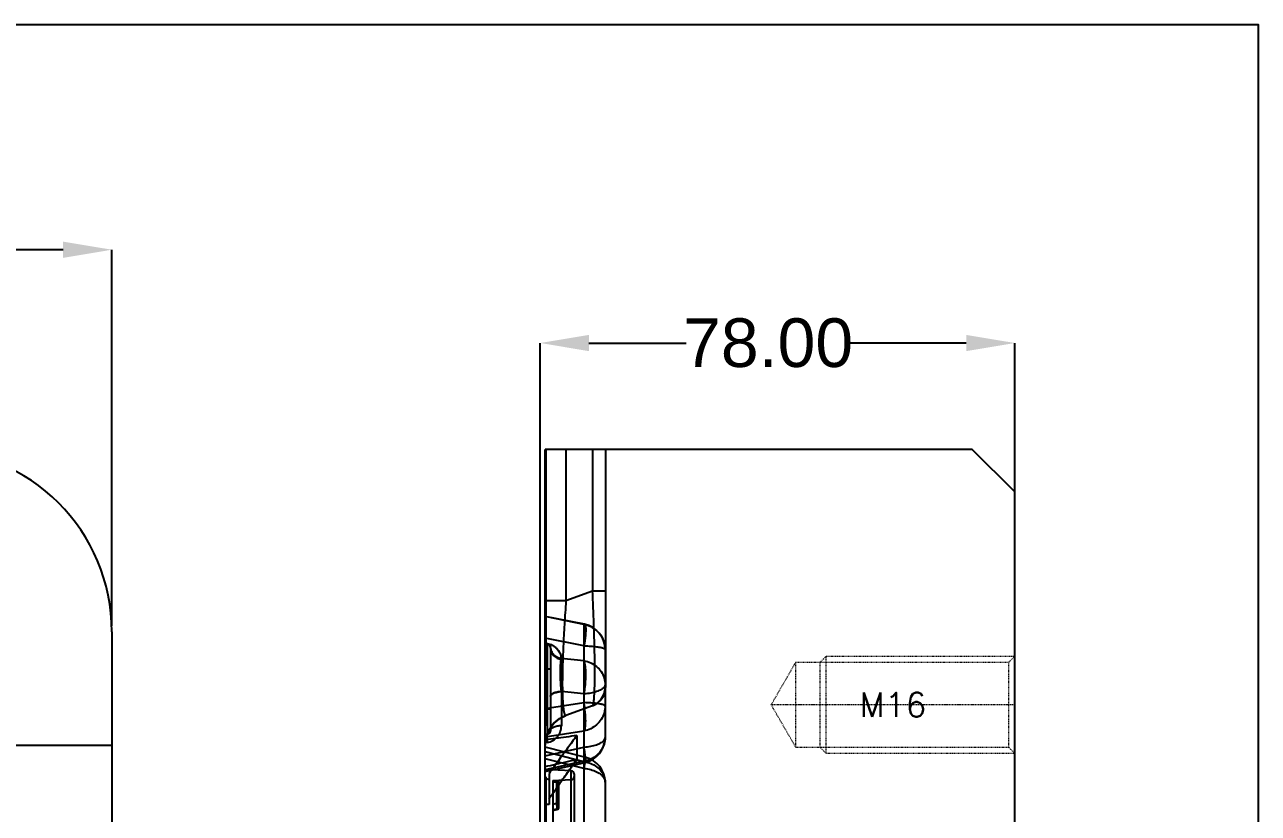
# Model space of a CAD drawing. Header units: millimetres. Extents: x 2588 to 3182, y 1243 to 1719.
# Drawn here: x 2979.1 to 3181.8, y 1589.4 to 1719 of the extents above; entities that cross this region are included whole.
import ezdxf
from ezdxf.enums import TextEntityAlignment as Align

# ---------------------------------------------------------------- set-up
doc = ezdxf.new("R2010")
doc.units = ezdxf.units.MM
doc.linetypes.add('CENTER', pattern=[0.6, 0.375, -0.075, 0.075, -0.075])
doc.linetypes.add('HIDDEN', pattern=[0.2, 0.1, -0.1])
doc.layers.add('screw', color=33, linetype='Continuous', lineweight=13)
doc.styles.get("Standard").update_dxf_attribs({"font": 'arial.ttf'})
doc.styles.add('TXT', font='txt.shx', dxfattribs={"bigfont": 'gbcbig.shx'})
doc.dimstyles.get("Standard").update_dxf_attribs({"dimtxt": 0.18, "dimasz": 0.18, "dimexe": 0.18, "dimexo": 0.0625, "dimgap": 0.09, "dimtad": 0, "dimtih": 1, "dimtoh": 1, "dimzin": 0, "dimdsep": 46, "dimtxsty": 'Standard', "dimcen": 0.09, "dimadec": 0, "dimazin": 0, "dimtfac": 1, "dimtofl": 0, "dimtmove": 0, "dimatfit": 3, "dimfxl": 0, "dimtolj": 1, "dimtzin": 0, "dimarcsym": 0})

# ---------------------------------------------------------------- blocks, each defined once
blk = doc.blocks.new('*D48')
at = {"color": 4, "lineweight": -2, "transparency": 16777216}
for p, q in [((3063.8, 1492.05), (3063.8, 1666.7)), ((3071.8, 1666.7), (3087.79, 1666.7)), ((3133.8, 1666.7), (3114.7, 1666.7)), ((3141.8, 1501.77), (3141.8, 1666.7))]:
    blk.add_line(p, q, dxfattribs=at)
at = {"color": 4, "transparency": 16777216}
for points in [[(3071.8, 1668.03), (3071.8, 1665.36), (3063.8, 1666.7)], [(3133.8, 1668.03), (3133.8, 1665.36), (3141.8, 1666.7)]]:
    blk.add_solid(points, dxfattribs=at)
at = {"layer": 'Defpoints', "color": 0, "transparency": 16777216}
for p in [(3063.8, 1666.7), (3141.8, 1501.77), (3063.8, 1492.05)]:
    blk.add_point(p, dxfattribs=at)
at = {"color": 6, "transparency": 16777216, "insert": (3101.24, 1666.7), "char_height": 8, "attachment_point": 5}
blk.add_mtext('\\A1;78.00', dxfattribs=at)
blk = doc.blocks.new('*D37')
at = {"color": 4, "lineweight": -2, "transparency": 16777216}
for p, q in [((2673.38, 1620.21), (2673.38, 1682.04)), ((2681.38, 1682.04), (2760.4, 1682.04)), ((2985.38, 1682.04), (2793.58, 1682.04)), ((2993.38, 1620.21), (2993.38, 1682.04))]:
    blk.add_line(p, q, dxfattribs=at)
at = {"color": 4, "transparency": 16777216}
for points in [[(2681.38, 1683.37), (2681.38, 1680.7), (2673.38, 1682.04)], [(2985.38, 1683.37), (2985.38, 1680.7), (2993.38, 1682.04)]]:
    blk.add_solid(points, dxfattribs=at)
at = {"layer": 'Defpoints', "color": 0, "transparency": 16777216}
for p in [(2673.38, 1682.04), (2673.38, 1620.21), (2993.38, 1620.21)]:
    blk.add_point(p, dxfattribs=at)
at = {"color": 6, "transparency": 16777216, "insert": (2776.99, 1682.04), "char_height": 8, "attachment_point": 5}
blk.add_mtext('\\A1;320.00', dxfattribs=at)

msp = doc.modelspace()

# ---------------------------------------------------------------- linework, layer by layer
at = {"color": 6, "linetype": 'Continuous'}
for p, q in [((3064.6, 1329.21), (3064.6, 1649.21)), ((3134.795, 1649.21), (3064.6, 1649.21)), ((3064.72, 1649.21), (3064.72, 1603.773)), ((3068.021, 1649.21), (3068.021, 1624.299)), ((3072.389, 1649.21), (3072.389, 1625.889)), ((3074.495, 1649.21), (3074.495, 1610.065)), ((3141.795, 1642.21), (3134.795, 1649.21)), ((3141.795, 1336.21), (3141.795, 1642.21)), ((3068.021, 1624.299), (3064.6, 1624.299)), ((3072.389, 1625.889), (3068.021, 1624.299)), ((3074.495, 1625.889), (3072.389, 1625.889)), ((3070.979, 1620.42), (3064.6, 1621.709)), ((3071.09, 1620.449), (3064.61, 1621.752)), ((3070.979, 1620.42), (3070.979, 1597.926)), ((2993.383, 1619.21), (2993.383, 1359.21)), ((3070.979, 1616.898), (3064.6, 1618.181)), ((3064.954, 1617.28), (3064.6, 1617.342)), ((3064.6, 1617.342), (3064.954, 1617.28)), ((3064.954, 1617.184), (3064.6, 1617.246)), ((3065.422, 1616.774), (3065.345, 1616.932)), ((3065.393, 1616.848), (3065.399, 1616.835)), ((3065.45, 1616.593), (3065.422, 1616.774)), ((3065.444, 1616.674), (3065.447, 1616.652)), ((3065.447, 1616.652), (3065.45, 1616.593)), ((3065.45, 1616.593), (3065.45, 1602.952)), ((3074.45, 1616.334), (3074.45, 1601.824)), ((3064.72, 1615.773), (3064.6, 1615.773)), ((3070.979, 1614.454), (3067.254, 1614.832)), ((3064.954, 1613.047), (3064.72, 1613.089)), ((3064.954, 1613.047), (3064.954, 1606.498)), ((3065.45, 1613.047), (3064.954, 1613.047)), ((3064.72, 1607.973), (3064.6, 1607.973)), ((3067.268, 1609.384), (3067.268, 1603.77)), ((3070.979, 1609), (3067.268, 1609.384)), ((3064.6, 1606.615), (3070.979, 1607.56)), ((3064.954, 1606.498), (3064.72, 1606.456)), ((3065.45, 1606.498), (3064.954, 1606.498)), ((3072.389, 1607.058), (3068.021, 1605.468)), ((3064.72, 1603.773), (3064.6, 1603.773)), ((3064.6, 1601.959), (3070.979, 1602.91)), ((3064.954, 1602.361), (3064.6, 1602.299)), ((3069.794, 1602.148), (3069.794, 1598.224)), ((2968.472, 1600.581), (2993.383, 1600.581)), ((3064.954, 1601.012), (3064.6, 1600.95)), ((3064.6, 1598.839), (3070.979, 1600.263)), ((3071.281, 1598.554), (3064.61, 1600.221)), ((3064.59, 1596.257), (3071.151, 1597.722)), ((3070.979, 1597.839), (3064.6, 1599.455)), ((3070.979, 1596.754), (3064.6, 1598.348)), ((3070.979, 1597.926), (3064.6, 1596.515)), ((3070.979, 1597.839), (3070.979, 1583.599)), ((3068.893, 1596.347), (3064.6, 1596.572)), ((3065.25, 1595.932), (3065.25, 1590.8)), ((3068.893, 1520.113), (3068.893, 1596.347)), ((3069.367, 1595.848), (3069.367, 1520.241)), ((3064.72, 1595.374), (3064.6, 1595.374)), ((3064.72, 1595.374), (3064.72, 1572.741)), ((3065.855, 1594.741), (3068.893, 1594.9)), ((3065.855, 1594.741), (3065.855, 1415.981)), ((3066.529, 1590.957), (3066.529, 1594.675)), ((3066.86, 1590.367), (3066.86, 1594.674)), ((3074.45, 1594.482), (3074.45, 1574.39)), ((3064.72, 1591.174), (3064.6, 1591.174)), ((3065.855, 1590.912), (3066.529, 1591.025)), ((3066.529, 1590.957), (3065.855, 1590.829)), ((3066.529, 1590.041), (3065.855, 1589.929)), ((3065.867, 1589.847), (3066.541, 1589.974)), ((3066.86, 1591.025), (3066.529, 1591.025)), ((3066.529, 1590.957), (3066.86, 1590.957)), ((3066.529, 1590.041), (3066.529, 1589.974))]:
    msp.add_line(p, q, dxfattribs=at)
msp.add_lwpolyline([(2588.475, 1719.049), (3181.81, 1719.049), (3181.81, 1243.4), (2588.475, 1243.4)], close=True)
for points in [[(3065.345, 1616.932), (3065.232, 1617.055), (3065.098, 1617.139), (3064.954, 1617.184)], [(3064.954, 1617.184), (3065.021, 1617.168), (3065.061, 1617.154), (3065.089, 1617.143), (3065.114, 1617.131), (3065.138, 1617.119), (3065.158, 1617.108)], [(3065.022, 1617.168), (3065.068, 1617.152), (3065.098, 1617.139), (3065.12, 1617.128), (3065.139, 1617.118)], [(3065.176, 1617.097), (3065.192, 1617.086), (3065.207, 1617.075), (3065.222, 1617.063), (3065.236, 1617.052), (3065.249, 1617.041), (3065.261, 1617.03)], [(3065.194, 1617.084), (3065.211, 1617.072), (3065.228, 1617.058), (3065.244, 1617.045), (3065.259, 1617.032), (3065.273, 1617.019)], [(3065.273, 1617.019), (3065.283, 1617.008), (3065.294, 1616.997), (3065.303, 1616.986), (3065.313, 1616.975), (3065.322, 1616.963), (3065.331, 1616.952), (3065.34, 1616.94), (3065.348, 1616.927), (3065.357, 1616.913), (3065.365, 1616.9)], [(3065.298, 1616.992), (3065.309, 1616.979), (3065.321, 1616.965)], [(3065.332, 1616.95), (3065.343, 1616.935), (3065.353, 1616.919), (3065.364, 1616.903), (3065.373, 1616.887)], [(3065.373, 1616.887), (3065.38, 1616.874), (3065.387, 1616.861)], [(3065.382, 1616.87), (3065.39, 1616.854), (3065.398, 1616.838), (3065.405, 1616.822)], [(3065.405, 1616.822), (3065.41, 1616.808), (3065.415, 1616.794), (3065.42, 1616.781), (3065.425, 1616.766), (3065.429, 1616.752)], [(3065.411, 1616.805), (3065.418, 1616.789), (3065.423, 1616.771), (3065.428, 1616.754), (3065.433, 1616.735), (3065.437, 1616.716), (3065.441, 1616.696)], [(3065.433, 1616.737), (3065.436, 1616.721), (3065.44, 1616.705), (3065.442, 1616.688), (3065.445, 1616.67)], [(3072.389, 1607.058), (3073.157, 1607.462), (3073.83, 1608.112), (3074.312, 1608.998), (3074.495, 1610.065)], [(3064.6, 1600.581), (3064.777, 1601.927), (3065.277, 1603.146), (3066.03, 1604.162), (3066.965, 1604.941), (3068.021, 1605.468)], [(3065.45, 1602.952), (3065.437, 1602.832), (3065.397, 1602.709), (3065.317, 1602.578), (3065.167, 1602.444), (3064.953, 1602.361)], [(3064.954, 1602.361), (3065.094, 1602.404), (3065.227, 1602.486), (3065.341, 1602.608), (3065.421, 1602.767), (3065.45, 1602.952)], [(3065.45, 1602.952), (3065.436, 1602.823), (3065.392, 1602.697), (3065.307, 1602.566), (3065.163, 1602.441)], [(3066.531, 1589.972), (3066.699, 1590.046), (3066.818, 1590.187), (3066.86, 1590.366)]]:
    msp.add_lwpolyline(points, dxfattribs=at)
for centre, radius, start, end in [((2963.383, 1619.21), 30, 0, 90), ((3070.25, 1616.334), 4.2, 0, 78.56671), ((3064.85, 1616.593), 0.6, 0, 80), ((3071.295, 1610.065), 3.2, 290, 0), ((3049.558, 1603.95), 21.723, 8.05729, 9.56401), ((3069.8, 1600.581), 5.2, 110, 180), ((3064.85, 1602.952), 0.6, 280, 0), ((3070.25, 1601.824), 4.2, 282.54116, 0), ((3070.25, 1594.482), 4.2, 0, 75.92976), ((3068.867, 1595.848), 0.5, 0, 87), ((3068.867, 1595.399), 0.5, 273, 0), ((3066.46, 1590.435), 0.4, 279.94456, 359.96499), ((3066.461, 1590.368), 0.399, 279.92025, 359.9496)]:
    msp.add_arc(centre, radius, start, end, dxfattribs=at)
for centre, major_axis, ratio, start_param, end_param in [((2891.875, 1500.896), (631.676, -23.016), 0.1647089, 1.2987663, 1.2998362), ((3224.425, 1494.241), (617.094, 0), 0.1683586, 1.8295431, 1.8306738), ((3299.448, 1494.241), (639.392, 0), 0.1683586, 1.9436571, 1.94479), ((2892.705, 1484.132), (631.416, 34.906), 0.1598345, 1.2851843, 1.2862543)]:
    msp.add_ellipse(centre, major_axis=major_axis, ratio=ratio, start_param=start_param, end_param=end_param, dxfattribs=at)
for points, knots in [([(3068.022, 1624.299), (3067.928, 1623.007), (3067.761, 1620.499), (3067.599, 1617.422), (3067.507, 1615.107), (3067.458, 1613.514), (3067.428, 1612.036), (3067.417, 1610.684), (3067.426, 1609.471), (3067.453, 1608.406), (3067.5, 1607.498), (3067.556, 1606.843), (3067.613, 1606.403), (3067.657, 1606.138), (3067.705, 1605.916), (3067.758, 1605.738), (3067.814, 1605.604), (3067.874, 1605.511), (3067.946, 1605.457), (3068, 1605.46), (3068.022, 1605.468)], [0, 0, 0, 0, 0.2044814, 0.3966061, 0.48603, 0.5700727, 0.6480666, 0.719346, 0.7832895, 0.839444, 0.8874057, 0.9267886, 0.9431602, 0.9573003, 0.9692188, 0.9789443, 0.9865453, 0.9921886, 0.9963159, 1, 1, 1, 1]), ([(3072.39, 1607.058), (3072.407, 1607.064), (3072.443, 1607.104), (3072.502, 1607.24), (3072.562, 1607.521), (3072.621, 1607.979), (3072.671, 1608.603), (3072.71, 1609.387), (3072.739, 1610.323), (3072.756, 1611.405), (3072.762, 1612.624), (3072.755, 1613.969), (3072.73, 1615.984), (3072.667, 1618.727), (3072.55, 1622.225), (3072.448, 1624.646), (3072.39, 1625.889)], [0, 0, 0, 0, 0.0030358, 0.0078418, 0.0237159, 0.048249, 0.0814195, 0.1230704, 0.172831, 0.2302723, 0.2949595, 0.3664177, 0.4440199, 0.6149921, 0.8023769, 1, 1, 1, 1]), ([(3070.979, 1616.898), (3071.025, 1617.157), (3071.106, 1617.658), (3071.199, 1618.377), (3071.258, 1619.02), (3071.281, 1619.56), (3071.267, 1619.978), (3071.225, 1620.247), (3071.164, 1620.386), (3071.112, 1620.445), (3071.04, 1620.457), (3070.999, 1620.434), (3070.979, 1620.42)], [0, 0, 0, 0, 0.2113153, 0.4079821, 0.5831068, 0.7299003, 0.8426955, 0.9198547, 0.9456576, 0.9645075, 0.9804766, 1, 1, 1, 1]), ([(3070.979, 1620.42), (3070.999, 1620.434), (3071.04, 1620.457), (3071.112, 1620.445), (3071.164, 1620.386), (3071.225, 1620.247), (3071.267, 1619.978), (3071.281, 1619.56), (3071.258, 1619.02), (3071.199, 1618.377), (3071.106, 1617.658), (3071.025, 1617.157), (3070.979, 1616.898)], [0, 0, 0, 0, 0.0195234, 0.0354925, 0.0543424, 0.0801453, 0.1573045, 0.2700997, 0.4168932, 0.5920179, 0.7886847, 1, 1, 1, 1]), ([(3070.979, 1620.42), (3071.363, 1620.353), (3072.114, 1620.113), (3073.095, 1619.459), (3073.857, 1618.563), (3074.34, 1617.494), (3074.45, 1616.719), (3074.45, 1616.334)], [0, 0, 0, 0, 0.2011305, 0.4017362, 0.6016776, 0.8010167, 1, 1, 1, 1]), ([(3064.954, 1613.047), (3064.963, 1613.478), (3064.987, 1614.299), (3064.978, 1615.395), (3065.036, 1616.339), (3064.922, 1616.786), (3065.02, 1617.172), (3064.954, 1617.184)], [0, 0, 0, 0, 0.31249, 0.5901416, 0.8125684, 0.9511412, 1, 1, 1, 1]), ([(3064.954, 1617.184), (3064.953, 1617.184), (3064.951, 1617.19), (3064.949, 1617.207), (3064.951, 1617.239), (3064.953, 1617.266), (3064.954, 1617.28)], [0, 0, 0, 0, 0.047406, 0.1558429, 0.5737048, 1, 1, 1, 1]), ([(3064.954, 1617.184), (3064.953, 1617.184), (3064.951, 1617.19), (3064.949, 1617.207), (3064.951, 1617.239), (3064.953, 1617.266), (3064.954, 1617.28)], [0, 0, 0, 0, 0.0475645, 0.1564537, 0.5761086, 1, 1, 1, 1]), ([(3064.954, 1617.28), (3065.1, 1617.254), (3065.367, 1617.186), (3065.715, 1617.039), (3065.993, 1616.881), (3066.275, 1616.678), (3066.553, 1616.421), (3066.802, 1616.098), (3066.989, 1615.781), (3067.165, 1615.368), (3067.233, 1615.045), (3067.254, 1614.832)], [0, 0, 0, 0, 0.1235181, 0.227804, 0.3143055, 0.3887612, 0.5168062, 0.6273548, 0.727895, 0.8220192, 1, 1, 1, 1]), ([(3064.954, 1617.28), (3065.087, 1617.257), (3065.343, 1617.188), (3065.698, 1617.049), (3066.006, 1616.877), (3066.263, 1616.684), (3066.488, 1616.479), (3066.684, 1616.256), (3066.853, 1616.014), (3067, 1615.753), (3067.12, 1615.471), (3067.21, 1615.163), (3067.243, 1614.946), (3067.254, 1614.832)], [0, 0, 0, 0, 0.1119756, 0.220288, 0.3163269, 0.4041789, 0.4879586, 0.5692228, 0.650316, 0.7330839, 0.8177542, 0.9048485, 1, 1, 1, 1]), ([(3065.447, 1616.652), (3065.468, 1616.435), (3065.591, 1615.99), (3065.996, 1615.417), (3066.577, 1615.006), (3067.029, 1614.866), (3067.254, 1614.832)], [0, 0, 0, 0, 0.237717, 0.4919934, 0.7516186, 1, 1, 1, 1]), ([(3065.45, 1616.593), (3065.45, 1616.373), (3065.538, 1615.91), (3065.927, 1615.299), (3066.52, 1614.853), (3066.992, 1614.697), (3067.229, 1614.655)], [0, 0, 0, 0, 0.2317034, 0.4843279, 0.7466161, 1, 1, 1, 1]), ([(3070.979, 1616.898), (3071.35, 1616.889), (3072.047, 1616.858), (3072.985, 1616.78), (3073.742, 1616.659), (3074.182, 1616.556), (3074.45, 1616.409), (3074.45, 1616.334)], [0, 0, 0, 0, 0.3116027, 0.5841075, 0.7972662, 0.9365094, 1, 1, 1, 1]), ([(3067.229, 1614.655), (3067.188, 1614.419), (3067.137, 1613.852), (3067.102, 1612.892), (3067.113, 1611.767), (3067.17, 1610.576), (3067.23, 1609.779), (3067.268, 1609.384)], [0, 0, 0, 0, 0.1361713, 0.3224148, 0.5459397, 0.7747561, 1, 1, 1, 1]), ([(3067.268, 1609.384), (3067.229, 1609.804), (3067.167, 1610.642), (3067.112, 1611.865), (3067.105, 1612.981), (3067.141, 1613.9), (3067.191, 1614.436), (3067.229, 1614.655)], [0, 0, 0, 0, 0.2395005, 0.4777049, 0.6949046, 0.8735349, 1, 1, 1, 1]), ([(3067.254, 1614.832), (3067.253, 1614.818), (3067.246, 1614.759), (3067.237, 1614.7), (3067.229, 1614.655)], [0, 0, 0, 0, 0.2266682, 1, 1, 1, 1]), ([(3067.229, 1614.655), (3067.232, 1614.671), (3067.242, 1614.73), (3067.249, 1614.789), (3067.254, 1614.832)], [0, 0, 0, 0, 0.2734258, 1, 1, 1, 1]), ([(3070.979, 1609), (3071.081, 1609.534), (3071.227, 1610.605), (3071.301, 1611.924), (3071.275, 1612.909), (3071.219, 1613.531), (3071.129, 1614.04), (3071.037, 1614.335), (3070.979, 1614.454)], [0, 0, 0, 0, 0.2961936, 0.5879695, 0.7184535, 0.8328762, 0.9277109, 1, 1, 1, 1]), ([(3070.979, 1614.454), (3071.362, 1614.391), (3072.109, 1614.164), (3073.089, 1613.544), (3073.854, 1612.691), (3074.339, 1611.671), (3074.45, 1610.928), (3074.45, 1610.561)], [0, 0, 0, 0, 0.2056385, 0.4086895, 0.6084268, 0.8051215, 1, 1, 1, 1]), ([(3074.45, 1610.561), (3074.45, 1610.405), (3074.289, 1610.047), (3073.766, 1609.662), (3073.012, 1609.34), (3072.055, 1609.108), (3071.352, 1609.025), (3070.979, 1609)], [0, 0, 0, 0, 0.1155694, 0.2700957, 0.4743621, 0.7222975, 1, 1, 1, 1]), ([(3070.979, 1609), (3071.003, 1609.126), (3071.095, 1609.643), (3071.163, 1610.165), (3071.202, 1610.561)], [0, 0, 0, 0, 0.2431823, 1, 1, 1, 1]), ([(3067.268, 1609.384), (3067.035, 1609.368), (3066.691, 1609.325), (3066.258, 1609.214), (3065.976, 1609.112), (3065.747, 1608.991), (3065.578, 1608.859), (3065.475, 1608.716), (3065.45, 1608.613), (3065.45, 1608.566)], [0, 0, 0, 0, 0.3312262, 0.4892116, 0.6322071, 0.7545685, 0.8545914, 0.9339233, 1, 1, 1, 1]), ([(3065.45, 1608.566), (3065.45, 1608.613), (3065.475, 1608.716), (3065.578, 1608.859), (3065.747, 1608.991), (3065.976, 1609.112), (3066.258, 1609.214), (3066.691, 1609.325), (3067.035, 1609.368), (3067.268, 1609.384)], [0, 0, 0, 0, 0.0660707, 0.1453932, 0.2454436, 0.3678447, 0.5108899, 0.668929, 1, 1, 1, 1]), ([(3064.954, 1602.361), (3065.023, 1602.374), (3064.92, 1602.772), (3065.037, 1603.227), (3064.978, 1604.177), (3064.986, 1605.266), (3064.963, 1606.075), (3064.954, 1606.498)], [0, 0, 0, 0, 0.0508506, 0.1931706, 0.4178038, 0.6936516, 1, 1, 1, 1]), ([(3074.45, 1606.995), (3074.45, 1607.071), (3074.182, 1607.217), (3073.742, 1607.32), (3072.985, 1607.442), (3072.047, 1607.52), (3071.35, 1607.551), (3070.979, 1607.56)], [0, 0, 0, 0, 0.0634906, 0.2027338, 0.4158925, 0.6883973, 1, 1, 1, 1]), ([(3070.979, 1602.91), (3071.004, 1602.937), (3071.05, 1603.009), (3071.128, 1603.201), (3071.198, 1603.528), (3071.247, 1604.008), (3071.263, 1604.595), (3071.242, 1605.268), (3071.168, 1606.269), (3071.067, 1607.04), (3070.979, 1607.56)], [0, 0, 0, 0, 0.0236147, 0.0533624, 0.1320043, 0.2352816, 0.3608335, 0.5054518, 0.6639978, 1, 1, 1, 1]), ([(3074.45, 1606.995), (3074.45, 1606.61), (3074.34, 1605.835), (3073.857, 1604.767), (3073.095, 1603.871), (3072.114, 1603.217), (3071.363, 1602.977), (3070.979, 1602.91)], [0, 0, 0, 0, 0.1989631, 0.3982892, 0.5982295, 0.7988472, 1, 1, 1, 1]), ([(3069.796, 1602.148), (3069.218, 1602.067), (3068.064, 1601.905), (3066.332, 1601.661), (3065.177, 1601.498), (3064.6, 1601.416)], [0, 0, 0, 0, 0.3331804, 0.6665138, 1, 1, 1, 1]), ([(3064.954, 1602.361), (3064.94, 1602.359), (3064.912, 1602.322), (3064.884, 1602.195), (3064.873, 1601.926), (3064.898, 1601.512), (3064.932, 1601.189), (3064.954, 1601.012)], [0, 0, 0, 0, 0.0309133, 0.0872425, 0.2910565, 0.6106676, 1, 1, 1, 1]), ([(3064.954, 1601.012), (3065.268, 1601.071), (3065.884, 1601.288), (3066.639, 1601.915), (3067.151, 1602.772), (3067.261, 1603.436), (3067.268, 1603.77)], [0, 0, 0, 0, 0.2464904, 0.4925715, 0.7426167, 1, 1, 1, 1]), ([(3069.796, 1602.148), (3069.29, 1601.457), (3068.28, 1600.076), (3066.765, 1598.004), (3065.755, 1596.623), (3065.25, 1595.932)], [0, 0, 0, 0, 0.3333098, 0.6666431, 1, 1, 1, 1]), ([(3067.268, 1603.77), (3067.033, 1603.754), (3066.688, 1603.708), (3066.255, 1603.598), (3065.976, 1603.499), (3065.749, 1603.377), (3065.55, 1603.219), (3065.45, 1603.054), (3065.45, 1602.952)], [0, 0, 0, 0, 0.3344279, 0.4927101, 0.6348548, 0.7555756, 0.8550886, 1, 1, 1, 1]), ([(3074.45, 1601.824), (3074.45, 1601.456), (3074.339, 1600.713), (3073.854, 1599.692), (3073.09, 1598.838), (3072.109, 1598.217), (3071.362, 1597.989), (3070.979, 1597.926)], [0, 0, 0, 0, 0.194986, 0.3917495, 0.5914915, 0.7944784, 1, 1, 1, 1]), ([(3070.979, 1600.263), (3071.352, 1600.288), (3072.055, 1600.371), (3073.012, 1600.603), (3073.766, 1600.925), (3074.289, 1601.31), (3074.45, 1601.669), (3074.45, 1601.824)], [0, 0, 0, 0, 0.2777025, 0.5256379, 0.7299043, 0.8844306, 1, 1, 1, 1]), ([(3071.162, 1597.724), (3071.186, 1597.73), (3071.212, 1597.778), (3071.228, 1597.846), (3071.244, 1597.969), (3071.247, 1598.169), (3071.231, 1598.466), (3071.196, 1598.834), (3071.118, 1599.442), (3071.04, 1599.925), (3070.979, 1600.263)], [0, 0, 0, 0, 0.0286395, 0.0528218, 0.084478, 0.1705169, 0.2864195, 0.4307205, 0.6002148, 1, 1, 1, 1]), ([(3064.6, 1597.054), (3065.177, 1597.185), (3066.331, 1597.445), (3068.062, 1597.835), (3069.216, 1598.095), (3069.792, 1598.224)], [0, 0, 0, 0, 0.333498, 0.6668314, 1, 1, 1, 1]), ([(3065.25, 1591.785), (3065.754, 1592.501), (3066.764, 1593.932), (3068.278, 1596.078), (3069.287, 1597.509), (3069.792, 1598.224)], [0, 0, 0, 0, 0.3333532, 0.6666866, 1, 1, 1, 1]), ([(3070.979, 1596.754), (3071.024, 1596.96), (3071.087, 1597.255), (3071.161, 1597.63), (3071.205, 1597.867), (3071.24, 1598.072), (3071.265, 1598.242), (3071.28, 1598.362), (3071.286, 1598.438), (3071.288, 1598.481), (3071.287, 1598.514), (3071.283, 1598.536), (3071.278, 1598.552), (3071.264, 1598.555), (3071.252, 1598.544), (3071.231, 1598.516), (3071.2, 1598.454), (3071.157, 1598.352), (3071.079, 1598.144), (3071.021, 1597.968), (3070.979, 1597.839)], [0, 0, 0, 0, 0.2418881, 0.3464945, 0.4391032, 0.5188903, 0.5850407, 0.6367596, 0.6569751, 0.6733183, 0.6857602, 0.6944333, 0.6997406, 0.7032997, 0.7085694, 0.7170859, 0.7448778, 0.7872638, 0.8440916, 1, 1, 1, 1]), ([(3070.979, 1597.926), (3070.996, 1597.894), (3071.028, 1597.838), (3071.079, 1597.766), (3071.132, 1597.718), (3071.162, 1597.724)], [0, 0, 0, 0, 0.3856539, 0.6758553, 1, 1, 1, 1]), ([(3070.979, 1597.839), (3071.359, 1597.784), (3072.094, 1597.593), (3073.072, 1597.066), (3073.84, 1596.335), (3074.335, 1595.452), (3074.45, 1594.8), (3074.45, 1594.482)], [0, 0, 0, 0, 0.2193484, 0.4301201, 0.6295418, 0.8181191, 1, 1, 1, 1]), ([(3070.979, 1596.754), (3071.354, 1596.717), (3072.068, 1596.594), (3073.034, 1596.248), (3073.801, 1595.768), (3074.318, 1595.175), (3074.45, 1594.701), (3074.45, 1594.482)], [0, 0, 0, 0, 0.2525292, 0.4836264, 0.6844361, 0.8532622, 1, 1, 1, 1]), ([(3066.86, 1594.674), (3066.86, 1594.689), (3066.774, 1594.67), (3066.692, 1594.688), (3066.586, 1594.678), (3066.529, 1594.675)], [0, 0, 0, 0, 0.1300591, 0.4878846, 1, 1, 1, 1]), ([(3066.529, 1594.492), (3066.586, 1594.495), (3066.691, 1594.499), (3066.777, 1594.524), (3066.86, 1594.523), (3066.86, 1594.538)], [0, 0, 0, 0, 0.5077873, 0.8649295, 1, 1, 1, 1]), ([(3066.529, 1590.041), (3066.552, 1590.064), (3066.548, 1590.181), (3066.566, 1590.375), (3066.55, 1590.677), (3066.538, 1590.901), (3066.529, 1591.025)], [0, 0, 0, 0, 0.097011, 0.3128369, 0.623649, 1, 1, 1, 1]), ([(3066.529, 1589.974), (3066.546, 1589.961), (3066.559, 1590.133), (3066.559, 1590.256), (3066.552, 1590.606), (3066.538, 1590.83), (3066.529, 1590.957)], [0, 0, 0, 0, 0.0639757, 0.2814937, 0.6151739, 1, 1, 1, 1])]:
    msp.add_open_spline(points, degree=3, knots=knots, dxfattribs=at)
at = {"layer": 'screw', "linetype": 'HIDDEN', "ltscale": 0.995164}
for p, q in [((3101.754, 1607.21), (3105.795, 1614.21)), ((3105.795, 1614.21), (3140.795, 1614.21)), ((3105.795, 1600.21), (3105.795, 1614.21)), ((3140.795, 1614.21), (3141.795, 1615.21)), ((3140.795, 1600.21), (3140.795, 1614.21)), ((3105.795, 1600.21), (3101.754, 1607.21)), ((3140.795, 1600.21), (3105.795, 1600.21)), ((3141.795, 1599.21), (3140.795, 1600.21))]:
    msp.add_line(p, q, dxfattribs=at)
at = {"layer": 'screw', "color": 92, "linetype": 'HIDDEN', "ltscale": 0.995164}
for p, q in [((3109.795, 1614.21), (3110.795, 1615.21)), ((3109.795, 1600.21), (3109.795, 1614.21)), ((3110.795, 1615.21), (3141.795, 1615.21)), ((3110.795, 1599.21), (3110.795, 1615.21)), ((3110.795, 1599.21), (3109.795, 1600.21)), ((3141.795, 1599.21), (3110.795, 1599.21))]:
    msp.add_line(p, q, dxfattribs=at)
at = {"layer": 'screw', "color": 1, "linetype": 'CENTER', "ltscale": 0.621977}
msp.add_line((3141.795, 1607.21), (3101.754, 1607.21), dxfattribs=at)

# ---------------------------------------------------------------- texts
at = {"layer": 'screw', "color": 222, "linetype": 'HIDDEN', "ltscale": 0.995164, "style": 'TXT'}
msp.add_text('M16', height=4, dxfattribs=at).set_placement((3121.774, 1607.21), align=Align.MIDDLE)

# ---------------------------------------------------------------- dimensions: what is measured, and where the dimension line sits
for base, p1, p2, picture, middle in [((2673.383, 1682.036), (2993.383, 1620.21), (2673.383, 1620.21), '*D37', (2776.99, 1682.036)), ((3063.796, 1666.695), (3141.795, 1501.767), (3063.796, 1492.05), '*D48', (3101.245, 1666.695))]:
    dim = msp.add_linear_dim(base=base, p1=p1, p2=p2, dimstyle='Standard', override={"dimtxt": 8, "dimasz": 8, "dimexe": 0, "dimexo": 0, "dimgap": 0, "dimtih": 0, "dimtoh": 0, "dimzin": 0, "dimcen": 0, "dimclrd": 4, "dimclre": 4, "dimclrt": 6, "dimadec": 2, "dimtp": 0, "dimtm": 0, "dimtzin": 0})
    dim.commit()
    dim.dimension.update_dxf_attribs({"geometry": picture, "text_midpoint": middle, "dimtype": 160})

doc.saveas('drawing.dxf')
